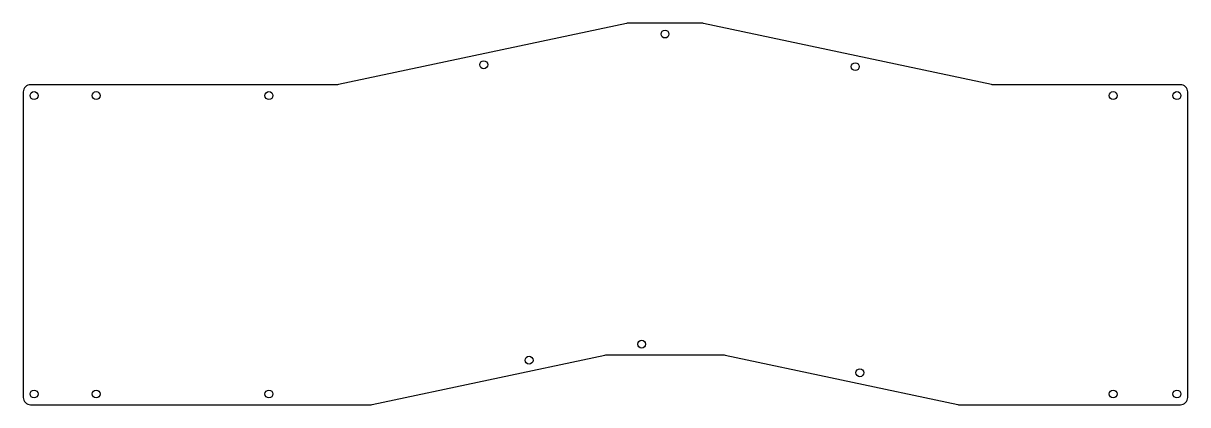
# Model space of a CAD drawing. Header units: millimetres. Extents: x -318 to 6, y 44 to 150.
import ezdxf

# ---------------------------------------------------------------- set-up
doc = ezdxf.new("R2010")
doc.units = ezdxf.units.MM
doc.layers.get('0').update_dxf_attribs({"linetype": 'CONTINUOUS'})

msp = doc.modelspace()

# ---------------------------------------------------------------- linework, layer by layer
msp.add_lwpolyline([(-149.39, 149.81, 0.052408), (-149.81, 149.77), (-230.01, 132.72, -0.052408), (-230.42, 132.67), (-315.75, 132.67, 0.414214), (-317.75, 130.67), (-317.75, 45.53, 0.414214), (-315.75, 43.53), (-221.05, 43.53, 0.052406), (-220.64, 43.57), (-155.8, 57.35, -0.052406), (-155.38, 57.39), (-122.76, 57.39, -0.052408), (-122.35, 57.35), (-57.51, 43.57, 0.052408), (-57.1, 43.53), (4.47, 43.53, 0.414214), (6.47, 45.53), (6.47, 130.67, 0.414214), (4.47, 132.67), (-47.73, 132.67, -0.052408), (-48.14, 132.72), (-128.34, 149.77, 0.052408), (-128.75, 149.81)], format="xyb", close=True)
for centre in [(-139.07, 146.81), (-189.54, 138.25), (-86.1, 137.72), (-314.75, 129.67), (-297.46, 129.67), (-249.36, 129.67), (-14.29, 129.67), (3.47, 129.67), (-145.56, 60.39), (-176.91, 55.93), (-84.81, 52.44), (-314.75, 46.52), (-297.46, 46.52), (-249.36, 46.52), (-14.29, 46.52), (3.47, 46.52)]:
    msp.add_circle(centre, 1.1)

doc.saveas('drawing.dxf')
